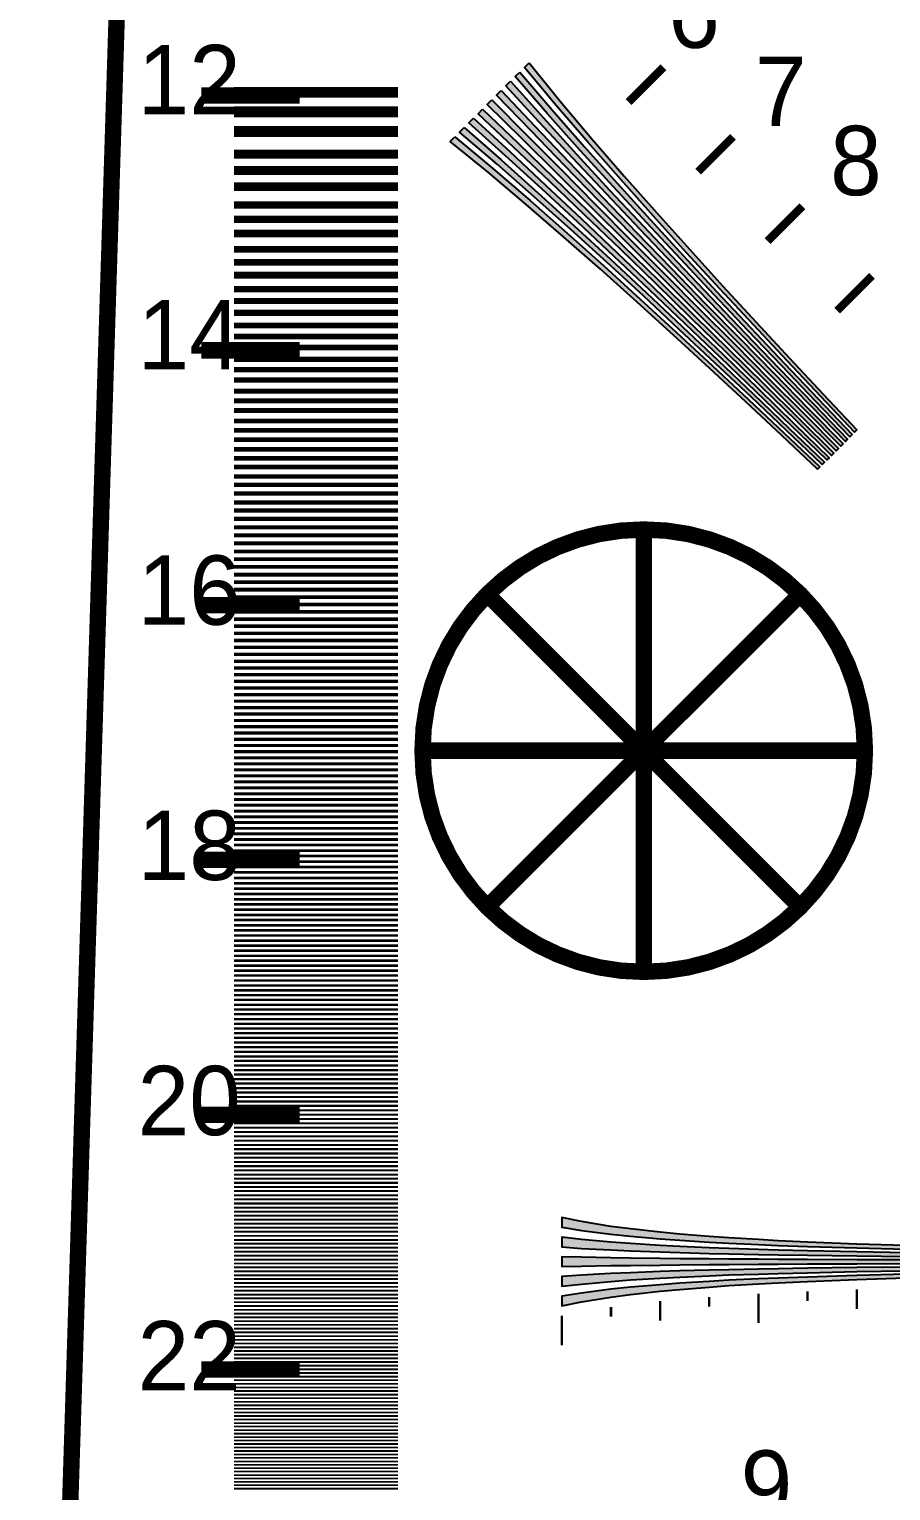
# Model space of a CAD drawing. Header units: millimetres. Extents: x 0 to 791, y 0 to 492.
# Drawn here: x 190.6 to 295.7, y 221.8 to 400.2 of the extents above; entities that cross this region are included whole.
import ezdxf

# ---------------------------------------------------------------- set-up
doc = ezdxf.new("R2010")
doc.units = ezdxf.units.MM
for name, color, linetype in [('CENTER', 7, 'Continuous'), ('LABELS', 7, 'Continuous'), ('PERIPHERY', 7, 'Continuous')]:
    doc.layers.add(name, color=color, linetype=linetype)

msp = doc.modelspace()

# ---------------------------------------------------------------- hatches: boundary and pattern name
at = {"layer": 'CENTER', "true_color": 0x000000}
h = msp.add_hatch(color=7, dxfattribs=at)
h.dxf.hatch_style = 1
h.paths.add_polyline_path([(255.56, 253.93), (257.96, 253.54), (261.56, 253.09), (263.96, 252.84), (267.56, 252.53), (269.96, 252.35), (273.56, 252.13), (275.96, 251.99), (279.56, 251.83), (281.96, 251.72), (285.56, 251.59), (291.56, 251.41), (297.56, 251.26), (303.56, 251.12), (309.56, 251.02), (315.56, 250.93), (321.56, 250.85), (327.56, 250.78), (333.56, 250.72), (339.56, 250.66), (345.56, 250.61), (351.56, 250.57), (357.56, 250.52), (363.56, 250.49), (369.56, 250.46), (375.56, 250.43), (375.56, 250.63), (369.56, 250.67), (363.56, 250.71), (357.56, 250.75), (351.56, 250.81), (345.56, 250.86), (339.56, 250.93), (333.56, 251), (327.56, 251.08), (321.56, 251.17), (315.56, 251.27), (309.56, 251.39), (303.56, 251.53), (297.56, 251.69), (291.56, 251.89), (285.56, 252.13), (281.96, 252.3), (279.56, 252.43), (275.96, 252.64), (273.56, 252.81), (269.96, 253.1), (267.56, 253.33), (263.96, 253.73), (261.56, 254.05), (257.96, 254.63), (255.56, 255.13), (255.56, 253.93), (255.56, 253.93)])
h = msp.add_hatch(color=7, dxfattribs=at)
h.dxf.hatch_style = 1
h.paths.add_polyline_path([(255.56, 251.53), (257.96, 251.36), (261.56, 251.17), (263.96, 251.06), (267.56, 250.93), (269.96, 250.85), (273.56, 250.75), (275.96, 250.7), (279.56, 250.63), (281.96, 250.58), (285.56, 250.52), (291.56, 250.45), (297.56, 250.38), (303.56, 250.33), (309.56, 250.28), (315.56, 250.24), (321.56, 250.21), (327.56, 250.18), (333.56, 250.15), (339.56, 250.13), (345.56, 250.1), (351.56, 250.09), (357.56, 250.07), (363.56, 250.06), (369.56, 250.04), (375.56, 250.02), (375.56, 250.22), (369.56, 250.25), (363.56, 250.27), (357.56, 250.29), (351.56, 250.32), (345.56, 250.36), (339.56, 250.39), (333.56, 250.43), (327.56, 250.48), (321.56, 250.52), (315.56, 250.58), (309.56, 250.65), (303.56, 250.73), (297.56, 250.82), (291.56, 250.93), (285.56, 251.06), (281.96, 251.15), (279.56, 251.23), (275.96, 251.35), (273.56, 251.44), (269.96, 251.6), (267.56, 251.72), (263.96, 251.95), (261.56, 252.13), (257.96, 252.46), (255.56, 252.73), (255.56, 251.53), (255.56, 251.53)])
h = msp.add_hatch(color=7, dxfattribs=at)
h.dxf.hatch_style = 1
h.paths.add_polyline_path([(255.56, 249.13), (257.96, 249.18), (261.56, 249.25), (263.96, 249.28), (267.56, 249.32), (269.96, 249.35), (273.56, 249.38), (275.96, 249.4), (279.56, 249.43), (281.96, 249.44), (285.56, 249.46), (291.56, 249.49), (297.56, 249.51), (303.56, 249.53), (309.56, 249.54), (315.56, 249.55), (321.56, 249.56), (327.56, 249.58), (333.56, 249.58), (339.56, 249.59), (345.56, 249.6), (351.56, 249.61), (357.56, 249.61), (363.56, 249.62), (369.56, 249.62), (375.56, 249.62), (375.56, 249.83), (369.56, 249.83), (363.56, 249.83), (357.56, 249.84), (351.56, 249.85), (345.56, 249.85), (339.56, 249.86), (333.56, 249.87), (327.56, 249.88), (321.56, 249.89), (315.56, 249.9), (309.56, 249.91), (303.56, 249.92), (297.56, 249.94), (291.56, 249.97), (285.56, 249.99), (281.96, 250.01), (279.56, 250.03), (275.96, 250.05), (273.56, 250.07), (269.96, 250.1), (267.56, 250.13), (263.96, 250.17), (261.56, 250.21), (257.96, 250.27), (255.56, 250.33), (255.56, 249.13), (255.56, 249.13)])
h = msp.add_hatch(color=7, dxfattribs=at)
h.dxf.hatch_style = 1
h.paths.add_polyline_path([(255.56, 246.73), (257.96, 247), (261.56, 247.33), (263.96, 247.51), (267.56, 247.73), (269.96, 247.85), (273.56, 248.01), (275.96, 248.11), (279.56, 248.23), (281.96, 248.3), (285.56, 248.39), (291.56, 248.53), (297.56, 248.63), (303.56, 248.72), (309.56, 248.8), (315.56, 248.87), (321.56, 248.93), (327.56, 248.98), (333.56, 249.02), (339.56, 249.06), (345.56, 249.1), (351.56, 249.13), (357.56, 249.16), (363.56, 249.18), (369.56, 249.2), (375.56, 249.23), (375.56, 249.43), (369.56, 249.41), (363.56, 249.4), (357.56, 249.38), (351.56, 249.37), (345.56, 249.35), (339.56, 249.32), (333.56, 249.3), (327.56, 249.28), (321.56, 249.25), (315.56, 249.21), (309.56, 249.17), (303.56, 249.13), (297.56, 249.07), (291.56, 249.01), (285.56, 248.93), (281.96, 248.87), (279.56, 248.83), (275.96, 248.75), (273.56, 248.7), (269.96, 248.6), (267.56, 248.53), (263.96, 248.39), (261.56, 248.29), (257.96, 248.09), (255.56, 247.93), (255.56, 246.73), (255.56, 246.73)])
h = msp.add_hatch(color=7, dxfattribs=at)
h.dxf.hatch_style = 1
h.paths.add_polyline_path([(255.56, 244.33), (257.96, 244.82), (261.56, 245.41), (263.96, 245.72), (267.56, 246.13), (269.96, 246.35), (273.56, 246.64), (275.96, 246.81), (279.56, 247.03), (281.96, 247.15), (285.56, 247.32), (291.56, 247.57), (297.56, 247.76), (303.56, 247.93), (309.56, 248.06), (315.56, 248.18), (321.56, 248.29), (327.56, 248.38), (333.56, 248.45), (339.56, 248.53), (345.56, 248.59), (351.56, 248.65), (357.56, 248.7), (363.56, 248.74), (369.56, 248.78), (375.56, 248.83), (375.56, 249.02), (369.56, 248.99), (363.56, 248.96), (357.56, 248.93), (351.56, 248.89), (345.56, 248.84), (339.56, 248.79), (333.56, 248.74), (327.56, 248.68), (321.56, 248.6), (315.56, 248.53), (309.56, 248.43), (303.56, 248.33), (297.56, 248.2), (291.56, 248.05), (285.56, 247.86), (281.96, 247.73), (279.56, 247.63), (275.96, 247.46), (273.56, 247.33), (269.96, 247.1), (267.56, 246.92), (263.96, 246.61), (261.56, 246.37), (257.96, 245.91), (255.56, 245.53), (255.56, 244.33)])
at = {"layer": 'PERIPHERY', "true_color": 0x000000}
h = msp.add_hatch(color=7, dxfattribs=at)
h.dxf.hatch_style = 1
h.paths.add_polyline_path([(250.43, 394.99), (254.33, 390.41), (258.31, 385.9), (262.31, 381.42), (266.35, 376.98), (270.41, 372.55), (274.5, 368.15), (278.61, 363.78), (282.73, 359.41), (286.87, 355.07), (291.02, 350.73), (290.73, 350.45), (286.57, 354.77), (282.42, 359.1), (278.27, 363.44), (274.14, 367.8), (270.04, 372.18), (265.94, 376.57), (261.87, 380.98), (257.82, 385.42), (253.82, 389.9), (249.86, 394.43), (250.43, 394.99)])
h = msp.add_hatch(color=7, dxfattribs=at)
h.dxf.hatch_style = 1
h.paths.add_polyline_path([(251.56, 396.12), (255.36, 391.44), (259.24, 386.83), (263.18, 382.29), (267.16, 377.78), (271.18, 373.31), (275.21, 368.86), (279.28, 364.45), (283.37, 360.05), (287.47, 355.66), (291.58, 351.3), (291.3, 351.01), (287.17, 355.37), (283.05, 359.74), (278.94, 364.11), (274.85, 368.51), (270.79, 372.93), (266.75, 377.37), (262.75, 381.86), (258.77, 386.37), (254.85, 390.93), (250.99, 395.56), (251.56, 396.12)])
h = msp.add_hatch(color=7, dxfattribs=at)
h.dxf.hatch_style = 1
h.paths.add_polyline_path([(248.17, 392.73), (252.28, 388.36), (256.41, 384.01), (260.57, 379.68), (264.73, 375.35), (268.91, 371.05), (273.08, 366.74), (277.28, 362.45), (281.48, 358.17), (285.68, 353.88), (289.89, 349.6), (289.6, 349.32), (285.39, 353.59), (281.16, 357.84), (276.94, 362.11), (272.73, 366.39), (268.53, 370.67), (264.33, 374.96), (260.13, 379.24), (255.94, 383.54), (251.77, 387.85), (247.6, 392.17), (248.17, 392.73)])
h = msp.add_hatch(color=7, dxfattribs=at)
h.dxf.hatch_style = 1
h.paths.add_polyline_path([(249.3, 393.86), (253.31, 389.39), (257.36, 384.95), (261.43, 380.54), (265.55, 376.17), (269.66, 371.8), (273.79, 367.45), (277.95, 363.12), (282.11, 358.79), (286.28, 354.48), (290.45, 350.16), (290.17, 349.88), (285.98, 354.18), (281.79, 358.48), (277.61, 362.78), (273.44, 367.09), (269.28, 371.42), (265.13, 375.76), (261, 380.12), (256.89, 384.49), (252.79, 388.87), (248.73, 393.3), (249.3, 393.86)])
h = msp.add_hatch(color=7, dxfattribs=at)
h.dxf.hatch_style = 1
h.paths.add_polyline_path([(247.03, 391.6), (251.25, 387.33), (255.48, 383.07), (259.69, 378.8), (263.92, 374.54), (268.15, 370.29), (272.38, 366.03), (276.62, 361.79), (280.85, 357.53), (285.09, 353.29), (289.32, 349.03), (289.04, 348.75), (284.78, 352.98), (280.54, 357.22), (276.28, 361.45), (272.02, 365.68), (267.78, 369.92), (263.52, 374.15), (259.27, 378.38), (255, 382.59), (250.74, 386.82), (246.47, 391.03), (247.03, 391.6)])
h = msp.add_hatch(color=7, dxfattribs=at)
h.dxf.hatch_style = 1
h.paths.add_polyline_path([(244.77, 389.34), (249.2, 385.28), (253.58, 381.18), (257.95, 377.06), (262.31, 372.93), (266.65, 368.79), (270.96, 364.62), (275.29, 360.46), (279.59, 356.27), (283.89, 352.08), (288.19, 347.9), (287.9, 347.62), (283.59, 351.79), (279.28, 355.96), (274.95, 360.12), (270.61, 364.26), (266.27, 368.41), (261.9, 372.52), (257.53, 376.64), (253.12, 380.71), (248.68, 384.75), (244.21, 388.77), (244.77, 389.34)])
h = msp.add_hatch(color=7, dxfattribs=at)
h.dxf.hatch_style = 1
h.paths.add_polyline_path([(245.9, 390.47), (250.22, 386.3), (254.53, 382.12), (258.83, 377.94), (263.11, 373.74), (267.4, 369.54), (271.67, 365.32), (275.95, 361.12), (280.22, 356.91), (284.48, 352.68), (288.75, 348.47), (288.47, 348.18), (284.19, 352.38), (279.9, 356.58), (275.62, 360.78), (271.32, 364.97), (267.02, 369.16), (262.72, 373.34), (258.39, 377.5), (254.06, 381.66), (249.71, 385.79), (245.34, 389.9), (245.9, 390.47)])
h = msp.add_hatch(color=7, dxfattribs=at)
h.dxf.hatch_style = 1
h.paths.add_polyline_path([(243.64, 388.21), (248.17, 384.25), (252.65, 380.24), (257.09, 376.2), (261.5, 372.13), (265.89, 368.03), (270.26, 363.91), (274.62, 359.8), (278.97, 355.65), (283.29, 351.49), (287.62, 347.34), (287.34, 347.05), (283, 351.2), (278.66, 355.34), (274.29, 359.46), (269.9, 363.56), (265.52, 367.66), (261.09, 371.72), (256.65, 375.76), (252.17, 379.76), (247.66, 383.74), (243.08, 387.64), (243.64, 388.21)])
h = msp.add_hatch(color=7, dxfattribs=at)
h.dxf.hatch_style = 1
h.paths.add_polyline_path([(242.51, 387.07), (247.13, 383.21), (251.7, 379.3), (256.21, 375.32), (260.7, 371.32), (265.14, 367.27), (269.55, 363.2), (273.96, 359.13), (278.33, 355.01), (282.7, 350.9), (287.06, 346.77), (286.77, 346.49), (282.4, 350.6), (278.02, 354.7), (273.62, 358.79), (269.2, 362.85), (264.76, 366.89), (260.29, 370.91), (255.78, 374.88), (251.23, 378.83), (246.62, 382.71), (241.94, 386.51), (242.51, 387.07)])

# ---------------------------------------------------------------- linework, layer by layer
at = {"layer": 'CENTER', "color": 250, "lineweight": 35}
for points, const_width in [([(292.56, 312.13), (292.42, 309.36), (292.01, 306.68), (291.35, 304.1), (290.44, 301.62), (289.3, 299.26), (287.95, 297.03), (286.39, 294.95), (284.65, 293.03), (282.73, 291.29), (280.66, 289.74), (278.43, 288.38), (276.07, 287.25), (273.59, 286.34), (271, 285.67), (268.32, 285.26), (265.56, 285.12), (262.8, 285.26), (260.12, 285.67), (257.53, 286.34), (255.05, 287.25), (252.69, 288.38), (250.46, 289.74), (248.39, 291.29), (246.47, 293.03), (244.73, 294.95), (243.17, 297.03), (241.82, 299.26), (240.68, 301.62), (239.77, 304.1), (239.11, 306.68), (238.7, 309.36), (238.56, 312.13), (238.7, 314.89), (239.11, 317.57), (239.77, 320.15), (240.68, 322.63), (241.82, 325), (243.17, 327.22), (244.73, 329.3), (246.47, 331.22), (248.39, 332.96), (250.46, 334.51), (252.69, 335.87), (255.05, 337), (257.53, 337.91), (260.12, 338.58), (262.8, 338.99), (265.56, 339.13), (268.32, 338.99), (271, 338.58), (273.59, 337.91), (276.07, 337), (278.43, 335.87), (280.66, 334.51), (282.73, 332.96), (284.65, 331.22), (286.39, 329.3), (287.95, 327.22), (289.3, 325), (290.44, 322.63), (291.35, 320.15), (292.01, 317.57), (292.42, 314.89), (292.56, 312.13)], 2), ([(265.56, 339.13), (265.56, 285.12)], 2), ([(246.47, 293.03), (284.65, 331.22)], 2), ([(246.47, 331.22), (284.65, 293.03)], 2), ([(238.56, 312.13), (292.56, 312.13)], 2), ([(285.56, 244.93), (285.56, 246.13)], 0.3), ([(291.56, 243.97), (291.56, 246.37)], 0.3), ([(267.56, 242.53), (267.56, 244.93)], 0.3), ([(273.56, 244.24), (273.56, 245.44)], 0.3), ([(279.56, 242.23), (279.56, 245.83)], 0.3), ([(255.56, 239.53), (255.56, 243.13)], 0.3), ([(261.56, 243.01), (261.56, 244.21)], 0.3)]:
    msp.add_lwpolyline(points, dxfattribs=dict(at, const_width=const_width))
at = {"layer": 'CENTER', "color": 250}
for points in [[(297.56, 251.69), (291.56, 251.89), (285.56, 252.13), (281.96, 252.3), (279.56, 252.43), (275.96, 252.64), (273.56, 252.81), (269.96, 253.1), (267.56, 253.33), (263.96, 253.73), (261.56, 254.05), (257.96, 254.63), (255.56, 255.13), (255.56, 253.93), (255.56, 253.93), (255.56, 253.93), (257.96, 253.54), (261.56, 253.09), (263.96, 252.84), (267.56, 252.53), (269.96, 252.35), (273.56, 252.13), (275.96, 251.99), (279.56, 251.83), (281.96, 251.72), (285.56, 251.59), (291.56, 251.41), (297.56, 251.26)], [(297.56, 250.82), (291.56, 250.93), (285.56, 251.06), (281.96, 251.15), (279.56, 251.23), (275.96, 251.35), (273.56, 251.44), (269.96, 251.6), (267.56, 251.72), (263.96, 251.95), (261.56, 252.13), (257.96, 252.46), (255.56, 252.73), (255.56, 251.53), (255.56, 251.53), (255.56, 251.53), (257.96, 251.36), (261.56, 251.17), (263.96, 251.06), (267.56, 250.93), (269.96, 250.85), (273.56, 250.75), (275.96, 250.7), (279.56, 250.63), (281.96, 250.58), (285.56, 250.52), (291.56, 250.45), (297.56, 250.38)], [(297.56, 249.94), (291.56, 249.97), (285.56, 249.99), (281.96, 250.01), (279.56, 250.03), (275.96, 250.05), (273.56, 250.07), (269.96, 250.1), (267.56, 250.13), (263.96, 250.17), (261.56, 250.21), (257.96, 250.27), (255.56, 250.33), (255.56, 249.13), (255.56, 249.13), (255.56, 249.13), (257.96, 249.18), (261.56, 249.25), (263.96, 249.28), (267.56, 249.32), (269.96, 249.35), (273.56, 249.38), (275.96, 249.4), (279.56, 249.43), (281.96, 249.44), (285.56, 249.46), (291.56, 249.49), (297.56, 249.51)], [(297.56, 249.07), (291.56, 249.01), (285.56, 248.93), (281.96, 248.87), (279.56, 248.83), (275.96, 248.75), (273.56, 248.7), (269.96, 248.6), (267.56, 248.53), (263.96, 248.39), (261.56, 248.29), (257.96, 248.09), (255.56, 247.93), (255.56, 246.73), (255.56, 246.73), (255.56, 246.73), (257.96, 247), (261.56, 247.33), (263.96, 247.51), (267.56, 247.73), (269.96, 247.85), (273.56, 248.01), (275.96, 248.11), (279.56, 248.23), (281.96, 248.3), (285.56, 248.39), (291.56, 248.53), (297.56, 248.63)], [(297.56, 248.2), (291.56, 248.05), (285.56, 247.86), (281.96, 247.73), (279.56, 247.63), (275.96, 247.46), (273.56, 247.33), (269.96, 247.1), (267.56, 246.92), (263.96, 246.61), (261.56, 246.37), (257.96, 245.91), (255.56, 245.53), (255.56, 244.33), (255.56, 244.33), (257.96, 244.82), (261.56, 245.41), (263.96, 245.72), (267.56, 246.13), (269.96, 246.35), (273.56, 246.64), (275.96, 246.81), (279.56, 247.03), (281.96, 247.15), (285.56, 247.32), (291.56, 247.57), (297.56, 247.76)]]:
    msp.add_lwpolyline(points, dxfattribs=at)
at = {"layer": 'CENTER', "color": 250, "true_color": 0x000000}
for points in [[(255.56, 253.93), (257.96, 254.63), (255.56, 255.13)], [(255.56, 253.93), (261.56, 254.05), (257.96, 254.63)], [(255.56, 253.93), (263.96, 253.73), (261.56, 254.05)], [(255.56, 253.93), (257.96, 253.54), (261.56, 253.09)], [(255.56, 253.93), (261.56, 253.09), (263.96, 252.84)], [(255.56, 253.93), (263.96, 252.84), (267.56, 252.53)], [(255.56, 253.93), (267.56, 252.53), (269.96, 252.35)], [(255.56, 253.93), (269.96, 252.35), (273.56, 252.13)], [(255.56, 253.93), (273.56, 252.13), (275.96, 251.99)], [(255.56, 253.93), (275.96, 251.99), (279.56, 251.83)], [(255.56, 253.93), (279.56, 251.83), (281.96, 251.72)], [(255.56, 253.93), (281.96, 251.72), (285.56, 251.59)], [(255.56, 253.93), (285.56, 251.59), (291.56, 251.41)], [(255.56, 253.93), (291.56, 251.41), (297.56, 251.26)], [(255.56, 253.93), (297.56, 251.26), (275.96, 252.64)], [(255.56, 253.93), (275.96, 252.64), (273.56, 252.81)], [(255.56, 253.93), (273.56, 252.81), (269.96, 253.1)], [(255.56, 253.93), (269.96, 253.1), (267.56, 253.33)], [(255.56, 253.93), (267.56, 253.33), (263.96, 253.73)], [(255.56, 251.53), (257.96, 252.46), (255.56, 252.73)], [(255.56, 251.53), (261.56, 252.13), (257.96, 252.46)], [(255.56, 251.53), (263.96, 251.95), (261.56, 252.13)], [(255.56, 251.53), (267.56, 251.72), (263.96, 251.95)], [(255.56, 251.53), (269.96, 251.6), (267.56, 251.72)], [(297.56, 251.26), (279.56, 252.43), (275.96, 252.64)], [(297.56, 251.26), (281.96, 252.3), (279.56, 252.43)], [(297.56, 251.26), (285.56, 252.13), (281.96, 252.3)], [(297.56, 251.26), (291.56, 251.89), (285.56, 252.13)], [(297.56, 251.26), (297.56, 251.69), (291.56, 251.89)], [(255.56, 251.53), (273.56, 251.44), (269.96, 251.6)], [(255.56, 251.53), (257.96, 251.36), (261.56, 251.17)], [(255.56, 251.53), (261.56, 251.17), (263.96, 251.06)], [(255.56, 251.53), (263.96, 251.06), (267.56, 250.93)], [(255.56, 251.53), (267.56, 250.93), (269.96, 250.85)], [(255.56, 251.53), (269.96, 250.85), (273.56, 250.75)], [(255.56, 251.53), (273.56, 250.75), (275.96, 250.7)], [(255.56, 251.53), (275.96, 250.7), (279.56, 250.63)], [(255.56, 251.53), (279.56, 250.63), (281.96, 250.58)], [(255.56, 251.53), (281.96, 250.58), (285.56, 250.52)], [(255.56, 251.53), (285.56, 250.52), (291.56, 250.45)], [(255.56, 251.53), (291.56, 250.45), (297.56, 250.38)], [(255.56, 251.53), (297.56, 250.38), (303.56, 250.33)], [(255.56, 251.53), (303.56, 250.33), (309.56, 250.28)], [(255.56, 251.53), (309.56, 250.28), (315.56, 250.24)], [(255.56, 251.53), (315.56, 250.24), (321.56, 250.21)], [(255.56, 251.53), (321.56, 250.21), (327.56, 250.18)], [(255.56, 251.53), (327.56, 250.18), (333.56, 250.15)], [(255.56, 251.53), (333.56, 250.15), (297.56, 250.82)], [(255.56, 251.53), (297.56, 250.82), (291.56, 250.93)], [(255.56, 251.53), (291.56, 250.93), (285.56, 251.06)], [(255.56, 251.53), (285.56, 251.06), (281.96, 251.15)], [(255.56, 251.53), (281.96, 251.15), (279.56, 251.23)], [(255.56, 251.53), (279.56, 251.23), (275.96, 251.35)], [(255.56, 251.53), (275.96, 251.35), (273.56, 251.44)], [(255.56, 249.13), (257.96, 250.27), (255.56, 250.33)], [(255.56, 249.13), (261.56, 250.21), (257.96, 250.27)], [(255.56, 249.13), (263.96, 250.17), (261.56, 250.21)], [(255.56, 249.13), (267.56, 250.13), (263.96, 250.17)], [(255.56, 249.13), (269.96, 250.1), (267.56, 250.13)], [(255.56, 249.13), (273.56, 250.07), (269.96, 250.1)], [(255.56, 249.13), (275.96, 250.05), (273.56, 250.07)], [(255.56, 249.13), (279.56, 250.03), (275.96, 250.05)], [(255.56, 249.13), (281.96, 250.01), (279.56, 250.03)], [(255.56, 249.13), (285.56, 249.99), (281.96, 250.01)], [(255.56, 249.13), (291.56, 249.97), (285.56, 249.99)], [(255.56, 249.13), (257.96, 249.18), (291.56, 249.97)], [(257.96, 249.18), (297.56, 249.94), (291.56, 249.97)], [(257.96, 249.18), (261.56, 249.25), (297.56, 249.94)], [(261.56, 249.25), (303.56, 249.92), (297.56, 249.94)], [(261.56, 249.25), (263.96, 249.28), (303.56, 249.92)], [(263.96, 249.28), (309.56, 249.91), (303.56, 249.92)], [(263.96, 249.28), (269.96, 249.35), (309.56, 249.91)], [(269.96, 249.35), (315.56, 249.9), (309.56, 249.91)], [(269.96, 249.35), (321.56, 249.89), (315.56, 249.9)], [(269.96, 249.35), (327.56, 249.88), (321.56, 249.89)], [(269.96, 249.35), (273.56, 249.38), (327.56, 249.88)], [(273.56, 249.38), (333.56, 249.87), (327.56, 249.88)], [(273.56, 249.38), (275.96, 249.4), (333.56, 249.87)], [(275.96, 249.4), (339.56, 249.86), (333.56, 249.87)], [(275.96, 249.4), (279.56, 249.43), (339.56, 249.86)], [(279.56, 249.43), (345.56, 249.85), (339.56, 249.86)], [(279.56, 249.43), (285.56, 249.46), (345.56, 249.85)], [(285.56, 249.46), (357.56, 249.84), (351.56, 249.85)], [(285.56, 249.46), (351.56, 249.85), (345.56, 249.85)], [(285.56, 249.46), (363.56, 249.83), (357.56, 249.84)], [(285.56, 249.46), (369.56, 249.83), (363.56, 249.83)], [(255.56, 246.73), (257.96, 247), (269.96, 248.6)], [(255.56, 246.73), (269.96, 248.6), (267.56, 248.53)], [(255.56, 246.73), (267.56, 248.53), (263.96, 248.39)], [(255.56, 246.73), (263.96, 248.39), (261.56, 248.29)], [(255.56, 246.73), (261.56, 248.29), (257.96, 248.09)], [(255.56, 245.53), (275.96, 246.81), (297.56, 248.2)], [(255.56, 245.53), (297.56, 248.2), (291.56, 248.05)], [(255.56, 246.73), (257.96, 248.09), (255.56, 247.93)], [(255.56, 245.53), (291.56, 248.05), (285.56, 247.86)], [(257.96, 247), (261.56, 247.33), (275.96, 248.75)], [(257.96, 247), (275.96, 248.75), (273.56, 248.7)], [(257.96, 247), (273.56, 248.7), (269.96, 248.6)], [(261.56, 247.33), (263.96, 247.51), (281.96, 248.87)], [(261.56, 247.33), (281.96, 248.87), (279.56, 248.83)], [(261.56, 247.33), (279.56, 248.83), (275.96, 248.75)], [(263.96, 249.28), (267.56, 249.32), (269.96, 249.35)], [(263.96, 247.51), (267.56, 247.73), (285.56, 248.93)], [(263.96, 247.51), (285.56, 248.93), (281.96, 248.87)], [(267.56, 247.73), (269.96, 247.85), (291.56, 249.01)], [(267.56, 247.73), (291.56, 249.01), (285.56, 248.93)], [(269.96, 247.85), (273.56, 248.01), (297.56, 249.07)], [(269.96, 247.85), (297.56, 249.07), (291.56, 249.01)], [(273.56, 248.01), (275.96, 248.11), (297.56, 249.07)], [(275.96, 248.11), (279.56, 248.23), (303.56, 249.13)], [(275.96, 248.11), (303.56, 249.13), (297.56, 249.07)], [(275.96, 246.81), (279.56, 247.03), (297.56, 248.2)], [(279.56, 249.43), (281.96, 249.44), (285.56, 249.46)], [(279.56, 248.23), (281.96, 248.3), (309.56, 249.17)], [(279.56, 248.23), (309.56, 249.17), (303.56, 249.13)], [(279.56, 247.03), (281.96, 247.15), (303.56, 248.33)], [(279.56, 247.03), (303.56, 248.33), (297.56, 248.2)], [(281.96, 248.3), (285.56, 248.39), (315.56, 249.21)], [(281.96, 248.3), (315.56, 249.21), (309.56, 249.17)], [(281.96, 247.15), (285.56, 247.32), (303.56, 248.33)], [(285.56, 249.46), (291.56, 249.49), (375.56, 249.83)], [(285.56, 249.46), (375.56, 249.83), (369.56, 249.83)], [(285.56, 248.39), (291.56, 248.53), (321.56, 249.25)], [(285.56, 248.39), (321.56, 249.25), (315.56, 249.21)], [(285.56, 247.32), (291.56, 247.57), (309.56, 248.43)], [(285.56, 247.32), (309.56, 248.43), (303.56, 248.33)], [(291.56, 249.49), (297.56, 249.51), (375.56, 249.83)], [(291.56, 248.53), (297.56, 248.63), (333.56, 249.3)], [(291.56, 248.53), (333.56, 249.3), (327.56, 249.28)], [(291.56, 248.53), (327.56, 249.28), (321.56, 249.25)], [(291.56, 247.57), (297.56, 247.76), (321.56, 248.6)], [(291.56, 247.57), (321.56, 248.6), (315.56, 248.53)], [(291.56, 247.57), (315.56, 248.53), (309.56, 248.43)], [(255.56, 245.53), (285.56, 247.86), (281.96, 247.73)], [(255.56, 245.53), (281.96, 247.73), (279.56, 247.63)], [(255.56, 245.53), (279.56, 247.63), (275.96, 247.46)], [(255.56, 245.53), (275.96, 247.46), (273.56, 247.33)], [(255.56, 245.53), (273.56, 247.33), (269.96, 247.1)], [(255.56, 245.53), (269.96, 247.1), (267.56, 246.92)], [(255.56, 245.53), (267.56, 246.92), (263.96, 246.61)], [(255.56, 245.53), (273.56, 246.64), (275.96, 246.81)], [(255.56, 245.53), (269.96, 246.35), (273.56, 246.64)], [(255.56, 245.53), (263.96, 246.61), (261.56, 246.37)], [(261.56, 246.37), (257.96, 245.91), (255.56, 245.53)], [(255.56, 245.53), (267.56, 246.13), (269.96, 246.35)], [(255.56, 245.53), (263.96, 245.72), (267.56, 246.13)], [(255.56, 245.53), (261.56, 245.41), (263.96, 245.72)], [(255.56, 245.53), (255.56, 244.33), (257.96, 244.82)], [(255.56, 245.53), (257.96, 244.82), (261.56, 245.41)]]:
    msp.add_solid(points, dxfattribs=at)
at = {"layer": 'PERIPHERY', "color": 250, "lineweight": 35}
for points, const_width in [([(201.56, 412.12), (191.56, 92.13)], 2), ([(267.96, 395.56), (263.72, 391.32)], 1), ([(223.56, 392.13), (211.56, 392.13)], 2), ([(235.56, 392.51), (215.56, 392.51)], 1.33), ([(235.56, 390.12), (215.56, 390.12)], 1.33), ([(235.56, 387.74), (215.56, 387.74)], 1.33), ([(276.45, 387.07), (272.21, 382.83)], 1), ([(235.56, 384.96), (215.56, 384.96)], 1.07), ([(235.56, 382.97), (215.56, 382.97)], 1.07), ([(235.56, 380.98), (215.56, 380.98)], 1.07), ([(235.56, 378.75), (215.56, 378.75)], 0.925), ([(284.93, 378.59), (280.69, 374.35)], 1), ([(235.56, 377), (215.56, 377)], 0.925), ([(235.56, 375.26), (215.56, 375.26)], 0.925), ([(235.56, 373.34), (215.56, 373.34)], 0.826), ([(235.56, 371.76), (215.56, 371.76)], 0.826), ([(235.56, 370.19), (215.56, 370.19)], 0.826), ([(293.42, 370.1), (289.18, 365.86)], 1), ([(235.56, 368.48), (215.56, 368.48)], 0.753), ([(235.56, 367.03), (215.56, 367.03)], 0.753), ([(235.56, 365.58), (215.56, 365.58)], 0.753), ([(235.56, 364.04), (215.56, 364.04)], 0.697), ([(235.56, 362.69), (215.56, 362.69)], 0.697), ([(223.56, 361.01), (211.56, 361.01)], 2), ([(235.56, 361.34), (215.56, 361.34)], 0.697), ([(235.56, 359.91), (215.56, 359.91)], 0.652), ([(235.56, 358.64), (215.56, 358.64)], 0.652), ([(235.56, 357.38), (215.56, 357.38)], 0.652), ([(235.56, 356.04), (215.56, 356.04)], 0.615), ([(235.56, 354.85), (215.56, 354.85)], 0.615), ([(235.56, 353.65), (215.56, 353.65)], 0.615), ([(235.56, 352.39), (215.56, 352.39)], 0.583), ([(235.56, 351.25), (215.56, 351.25)], 0.583), ([(235.56, 350.11), (215.56, 350.11)], 0.583), ([(235.56, 348.92), (215.56, 348.92)], 0.556), ([(235.56, 347.83), (215.56, 347.83)], 0.556), ([(235.56, 346.75), (215.56, 346.75)], 0.556), ([(235.56, 345.61), (215.56, 345.61)], 0.533), ([(235.56, 344.57), (215.56, 344.57)], 0.533), ([(235.56, 343.52), (215.56, 343.52)], 0.533), ([(235.56, 342.44), (215.56, 342.44)], 0.512), ([(235.56, 341.44), (215.56, 341.44)], 0.512), ([(235.56, 340.43), (215.56, 340.43)], 0.512), ([(235.56, 339.39), (215.56, 339.39)], 0.493), ([(235.56, 338.42), (215.56, 338.42)], 0.493), ([(235.56, 337.45), (215.56, 337.45)], 0.493), ([(235.56, 336.45), (215.56, 336.45)], 0.477), ([(235.56, 335.51), (215.56, 335.51)], 0.477), ([(235.56, 334.57), (215.56, 334.57)], 0.477), ([(235.56, 333.61), (215.56, 333.61)], 0.462), ([(235.56, 332.7), (215.56, 332.7)], 0.462), ([(235.56, 331.79), (215.56, 331.79)], 0.462), ([(223.56, 329.9), (211.56, 329.9)], 2), ([(235.56, 330.85), (215.56, 330.85)], 0.448), ([(235.56, 329.97), (215.56, 329.97)], 0.448), ([(235.56, 329.08), (215.56, 329.08)], 0.448), ([(235.56, 328.18), (215.56, 328.18)], 0.435), ([(235.56, 327.32), (215.56, 327.32)], 0.435), ([(235.56, 326.46), (215.56, 326.46)], 0.435), ([(235.56, 325.58), (215.56, 325.58)], 0.424), ([(235.56, 324.74), (215.56, 324.74)], 0.424), ([(235.56, 323.9), (215.56, 323.9)], 0.424), ([(235.56, 323.05), (215.56, 323.05)], 0.413), ([(235.56, 322.23), (215.56, 322.23)], 0.413), ([(235.56, 321.41), (215.56, 321.41)], 0.413), ([(235.56, 320.58), (215.56, 320.58)], 0.403), ([(235.56, 319.78), (215.56, 319.78)], 0.403), ([(235.56, 318.98), (215.56, 318.98)], 0.403), ([(235.56, 318.17), (215.56, 318.17)], 0.394), ([(235.56, 317.39), (215.56, 317.39)], 0.394), ([(235.56, 316.61), (215.56, 316.61)], 0.394), ([(235.56, 315.81), (215.56, 315.81)], 0.385), ([(235.56, 315.05), (215.56, 315.05)], 0.385), ([(235.56, 314.29), (215.56, 314.29)], 0.385), ([(235.56, 313.51), (215.56, 313.51)], 0.377), ([(235.56, 312.76), (215.56, 312.76)], 0.377), ([(235.56, 312.01), (215.56, 312.01)], 0.377), ([(235.56, 311.25), (215.56, 311.25)], 0.37), ([(235.56, 310.52), (215.56, 310.52)], 0.37), ([(235.56, 309.79), (215.56, 309.79)], 0.37), ([(235.56, 309.04), (215.56, 309.04)], 0.363), ([(235.56, 308.32), (215.56, 308.32)], 0.363), ([(235.56, 307.6), (215.56, 307.6)], 0.363), ([(235.56, 306.87), (215.56, 306.87)], 0.356), ([(235.56, 306.17), (215.56, 306.17)], 0.356), ([(235.56, 305.46), (215.56, 305.46)], 0.356), ([(235.56, 304.74), (215.56, 304.74)], 0.35), ([(235.56, 304.05), (215.56, 304.05)], 0.35), ([(235.56, 303.36), (215.56, 303.36)], 0.35), ([(235.56, 302.65), (215.56, 302.65)], 0.344), ([(235.56, 301.97), (215.56, 301.97)], 0.344), ([(235.56, 301.29), (215.56, 301.29)], 0.344), ([(235.56, 300.6), (215.56, 300.6)], 0.338), ([(235.56, 299.93), (215.56, 299.93)], 0.338), ([(223.56, 298.79), (211.56, 298.79)], 2), ([(235.56, 299.26), (215.56, 299.26)], 0.338), ([(235.56, 298.57), (215.56, 298.57)], 0.332), ([(235.56, 297.92), (215.56, 297.92)], 0.332), ([(235.56, 297.26), (215.56, 297.26)], 0.332), ([(235.56, 296.59), (215.56, 296.59)], 0.327), ([(235.56, 295.94), (215.56, 295.94)], 0.327), ([(235.56, 295.29), (215.56, 295.29)], 0.327), ([(235.56, 294.63), (215.56, 294.63)], 0.322), ([(235.56, 293.99), (215.56, 293.99)], 0.322), ([(235.56, 293.35), (215.56, 293.35)], 0.322), ([(235.56, 292.7), (215.56, 292.7)], 0.317), ([(235.56, 292.07), (215.56, 292.07)], 0.317), ([(235.56, 291.44), (215.56, 291.44)], 0.317), ([(235.56, 290.8), (215.56, 290.8)], 0.313), ([(235.56, 290.18), (215.56, 290.18)], 0.313), ([(235.56, 289.56), (215.56, 289.56)], 0.313), ([(235.56, 288.93), (215.56, 288.93)], 0.309), ([(235.56, 288.32), (215.56, 288.32)], 0.309), ([(235.56, 287.7), (215.56, 287.7)], 0.309), ([(235.56, 287.08), (215.56, 287.08)], 0.304), ([(235.56, 286.48), (215.56, 286.48)], 0.304), ([(235.56, 285.87), (215.56, 285.87)], 0.304), ([(235.56, 285.26), (215.56, 285.26)], 0.3), ([(235.56, 284.67), (215.56, 284.67)], 0.3), ([(235.56, 284.07), (215.56, 284.07)], 0.3), ([(235.56, 283.46), (215.56, 283.46)], 0.296), ([(235.56, 282.87), (215.56, 282.87)], 0.296), ([(235.56, 282.29), (215.56, 282.29)], 0.296), ([(235.56, 281.69), (215.56, 281.69)], 0.293), ([(235.56, 281.11), (215.56, 281.11)], 0.293), ([(235.56, 280.53), (215.56, 280.53)], 0.293), ([(235.56, 279.94), (215.56, 279.94)], 0.289), ([(235.56, 279.36), (215.56, 279.36)], 0.289), ([(235.56, 278.79), (215.56, 278.79)], 0.289), ([(235.56, 278.2), (215.56, 278.2)], 0.286), ([(235.56, 277.64), (215.56, 277.64)], 0.286), ([(235.56, 277.07), (215.56, 277.07)], 0.286), ([(235.56, 276.49), (215.56, 276.49)], 0.282), ([(235.56, 275.93), (215.56, 275.93)], 0.282), ([(235.56, 275.37), (215.56, 275.37)], 0.282), ([(235.56, 274.8), (215.56, 274.8)], 0.279), ([(235.56, 274.25), (215.56, 274.25)], 0.279), ([(235.56, 273.69), (215.56, 273.69)], 0.279), ([(235.56, 273.13), (215.56, 273.13)], 0.276), ([(235.56, 272.58), (215.56, 272.58)], 0.276), ([(235.56, 272.03), (215.56, 272.03)], 0.276), ([(235.56, 271.48), (215.56, 271.48)], 0.273), ([(235.56, 270.93), (215.56, 270.93)], 0.273), ([(235.56, 270.39), (215.56, 270.39)], 0.273), ([(235.56, 269.84), (215.56, 269.84)], 0.27), ([(223.56, 267.68), (211.56, 267.68)], 2), ([(235.56, 269.3), (215.56, 269.3)], 0.27), ([(235.56, 268.77), (215.56, 268.77)], 0.27), ([(235.56, 268.22), (215.56, 268.22)], 0.267), ([(235.56, 267.69), (215.56, 267.69)], 0.267), ([(235.56, 267.16), (215.56, 267.16)], 0.267), ([(235.56, 266.62), (215.56, 266.62)], 0.265), ([(235.56, 266.09), (215.56, 266.09)], 0.265), ([(235.56, 265.57), (215.56, 265.57)], 0.265), ([(235.56, 265.04), (215.56, 265.04)], 0.262), ([(235.56, 264.51), (215.56, 264.51)], 0.262), ([(235.56, 263.99), (215.56, 263.99)], 0.262), ([(235.56, 263.47), (215.56, 263.47)], 0.259), ([(235.56, 262.95), (215.56, 262.95)], 0.259), ([(235.56, 262.43), (215.56, 262.43)], 0.259), ([(235.56, 261.91), (215.56, 261.91)], 0.257), ([(235.56, 261.4), (215.56, 261.4)], 0.257), ([(235.56, 260.89), (215.56, 260.89)], 0.257), ([(235.56, 260.37), (215.56, 260.37)], 0.255), ([(235.56, 259.87), (215.56, 259.87)], 0.255), ([(235.56, 259.36), (215.56, 259.36)], 0.255), ([(235.56, 258.85), (215.56, 258.85)], 0.252), ([(235.56, 258.35), (215.56, 258.35)], 0.252), ([(235.56, 257.84), (215.56, 257.84)], 0.252), ([(235.56, 257.34), (215.56, 257.34)], 0.25), ([(235.56, 256.84), (215.56, 256.84)], 0.25), ([(235.56, 256.34), (215.56, 256.34)], 0.25), ([(235.56, 255.84), (215.56, 255.84)], 0.248), ([(235.56, 255.35), (215.56, 255.35)], 0.248), ([(235.56, 254.86), (215.56, 254.86)], 0.248), ([(235.56, 254.36), (215.56, 254.36)], 0.245), ([(235.56, 253.87), (215.56, 253.87)], 0.245), ([(235.56, 253.38), (215.56, 253.38)], 0.245), ([(235.56, 252.89), (215.56, 252.89)], 0.243), ([(235.56, 252.4), (215.56, 252.4)], 0.243), ([(235.56, 251.92), (215.56, 251.92)], 0.243), ([(235.56, 251.43), (215.56, 251.43)], 0.241), ([(235.56, 250.95), (215.56, 250.95)], 0.241), ([(235.56, 250.47), (215.56, 250.47)], 0.241), ([(235.56, 249.99), (215.56, 249.99)], 0.239), ([(235.56, 249.51), (215.56, 249.51)], 0.239), ([(235.56, 249.03), (215.56, 249.03)], 0.239), ([(235.56, 248.55), (215.56, 248.55)], 0.237), ([(235.56, 248.08), (215.56, 248.08)], 0.237), ([(235.56, 247.61), (215.56, 247.61)], 0.237), ([(235.56, 247.13), (215.56, 247.13)], 0.235), ([(235.56, 246.66), (215.56, 246.66)], 0.235), ([(235.56, 246.19), (215.56, 246.19)], 0.235), ([(235.56, 245.72), (215.56, 245.72)], 0.234), ([(235.56, 245.25), (215.56, 245.25)], 0.234), ([(235.56, 244.79), (215.56, 244.79)], 0.234), ([(235.56, 244.32), (215.56, 244.32)], 0.232), ([(235.56, 243.86), (215.56, 243.86)], 0.232), ([(235.56, 243.4), (215.56, 243.4)], 0.232), ([(235.56, 242.93), (215.56, 242.93)], 0.23), ([(235.56, 242.47), (215.56, 242.47)], 0.23), ([(235.56, 242.02), (215.56, 242.02)], 0.23), ([(235.56, 241.55), (215.56, 241.55)], 0.228), ([(235.56, 241.1), (215.56, 241.1)], 0.228), ([(235.56, 240.64), (215.56, 240.64)], 0.228), ([(235.56, 240.19), (215.56, 240.19)], 0.226), ([(235.56, 239.74), (215.56, 239.74)], 0.226), ([(235.56, 239.28), (215.56, 239.28)], 0.226), ([(223.56, 236.57), (211.56, 236.57)], 2), ([(235.56, 238.83), (215.56, 238.83)], 0.225), ([(235.56, 238.38), (215.56, 238.38)], 0.225), ([(235.56, 237.93), (215.56, 237.93)], 0.225), ([(235.56, 237.48), (215.56, 237.48)], 0.223), ([(235.56, 237.04), (215.56, 237.04)], 0.223), ([(235.56, 236.59), (215.56, 236.59)], 0.223), ([(235.56, 236.15), (215.56, 236.15)], 0.222), ([(235.56, 235.7), (215.56, 235.7)], 0.222), ([(235.56, 235.26), (215.56, 235.26)], 0.222), ([(235.56, 234.82), (215.56, 234.82)], 0.22), ([(235.56, 234.38), (215.56, 234.38)], 0.22), ([(235.56, 233.94), (215.56, 233.94)], 0.22), ([(235.56, 233.5), (215.56, 233.5)], 0.219), ([(235.56, 233.06), (215.56, 233.06)], 0.219), ([(235.56, 232.63), (215.56, 232.63)], 0.219), ([(235.56, 232.19), (215.56, 232.19)], 0.217), ([(235.56, 231.76), (215.56, 231.76)], 0.217), ([(235.56, 231.32), (215.56, 231.32)], 0.217), ([(235.56, 230.89), (215.56, 230.89)], 0.216), ([(235.56, 230.46), (215.56, 230.46)], 0.216), ([(235.56, 230.03), (215.56, 230.03)], 0.216), ([(235.56, 229.6), (215.56, 229.6)], 0.214), ([(235.56, 229.17), (215.56, 229.17)], 0.214), ([(235.56, 228.74), (215.56, 228.74)], 0.214), ([(235.56, 228.31), (215.56, 228.31)], 0.213), ([(235.56, 227.89), (215.56, 227.89)], 0.213), ([(235.56, 227.47), (215.56, 227.47)], 0.213), ([(235.56, 227.04), (215.56, 227.04)], 0.211), ([(235.56, 226.62), (215.56, 226.62)], 0.211), ([(235.56, 226.2), (215.56, 226.2)], 0.211), ([(235.56, 225.77), (215.56, 225.77)], 0.21), ([(235.56, 225.35), (215.56, 225.35)], 0.21), ([(235.56, 224.94), (215.56, 224.94)], 0.21), ([(235.56, 224.51), (215.56, 224.51)], 0.209), ([(235.56, 224.1), (215.56, 224.1)], 0.209), ([(235.56, 223.68), (215.56, 223.68)], 0.209), ([(235.56, 223.26), (215.56, 223.26)], 0.207), ([(235.56, 222.85), (215.56, 222.85)], 0.207), ([(235.56, 222.44), (215.56, 222.44)], 0.207), ([(235.56, 222.02), (215.56, 222.02)], 0.206)]:
    msp.add_lwpolyline(points, dxfattribs=dict(at, const_width=const_width))
at = {"layer": 'PERIPHERY', "color": 250}
for points in [[(250.43, 394.99), (254.33, 390.41), (258.31, 385.9), (262.31, 381.42), (266.35, 376.98), (270.41, 372.55), (274.5, 368.15), (278.61, 363.78), (282.73, 359.41), (286.87, 355.07), (291.02, 350.73), (290.73, 350.45), (286.57, 354.77), (282.42, 359.1), (278.27, 363.44), (274.14, 367.8), (270.04, 372.18), (265.94, 376.57), (261.87, 380.98), (257.82, 385.42), (253.82, 389.9), (249.86, 394.43), (250.43, 394.99)], [(251.56, 396.12), (255.36, 391.44), (259.24, 386.83), (263.18, 382.29), (267.16, 377.78), (271.18, 373.31), (275.21, 368.86), (279.28, 364.45), (283.37, 360.05), (287.47, 355.66), (291.58, 351.3), (291.3, 351.01), (287.17, 355.37), (283.05, 359.74), (278.94, 364.11), (274.85, 368.51), (270.79, 372.93), (266.75, 377.37), (262.75, 381.86), (258.77, 386.37), (254.85, 390.93), (250.99, 395.56), (251.56, 396.12)], [(248.17, 392.73), (252.28, 388.36), (256.41, 384.01), (260.57, 379.68), (264.73, 375.35), (268.91, 371.05), (273.08, 366.74), (277.28, 362.45), (281.48, 358.17), (285.68, 353.88), (289.89, 349.6), (289.6, 349.32), (285.39, 353.59), (281.16, 357.84), (276.94, 362.11), (272.73, 366.39), (268.53, 370.67), (264.33, 374.96), (260.13, 379.24), (255.94, 383.54), (251.77, 387.85), (247.6, 392.17), (248.17, 392.73)], [(249.3, 393.86), (253.31, 389.39), (257.36, 384.95), (261.43, 380.54), (265.55, 376.17), (269.66, 371.8), (273.79, 367.45), (277.95, 363.12), (282.11, 358.79), (286.28, 354.48), (290.45, 350.16), (290.17, 349.88), (285.98, 354.18), (281.79, 358.48), (277.61, 362.78), (273.44, 367.09), (269.28, 371.42), (265.13, 375.76), (261, 380.12), (256.89, 384.49), (252.79, 388.87), (248.73, 393.3), (249.3, 393.86)], [(247.03, 391.6), (251.25, 387.33), (255.48, 383.07), (259.69, 378.8), (263.92, 374.54), (268.15, 370.29), (272.38, 366.03), (276.62, 361.79), (280.85, 357.53), (285.09, 353.29), (289.32, 349.03), (289.04, 348.75), (284.78, 352.98), (280.54, 357.22), (276.28, 361.45), (272.02, 365.68), (267.78, 369.92), (263.52, 374.15), (259.27, 378.38), (255, 382.59), (250.74, 386.82), (246.47, 391.03), (247.03, 391.6)], [(244.77, 389.34), (249.2, 385.28), (253.58, 381.18), (257.95, 377.06), (262.31, 372.93), (266.65, 368.79), (270.96, 364.62), (275.29, 360.46), (279.59, 356.27), (283.89, 352.08), (288.19, 347.9), (287.9, 347.62), (283.59, 351.79), (279.28, 355.96), (274.95, 360.12), (270.61, 364.26), (266.27, 368.41), (261.9, 372.52), (257.53, 376.64), (253.12, 380.71), (248.68, 384.75), (244.21, 388.77), (244.77, 389.34)], [(245.9, 390.47), (250.22, 386.3), (254.53, 382.12), (258.83, 377.94), (263.11, 373.74), (267.4, 369.54), (271.67, 365.32), (275.95, 361.12), (280.22, 356.91), (284.48, 352.68), (288.75, 348.47), (288.47, 348.18), (284.19, 352.38), (279.9, 356.58), (275.62, 360.78), (271.32, 364.97), (267.02, 369.16), (262.72, 373.34), (258.39, 377.5), (254.06, 381.66), (249.71, 385.79), (245.34, 389.9), (245.9, 390.47)], [(243.64, 388.21), (248.17, 384.25), (252.65, 380.24), (257.09, 376.2), (261.5, 372.13), (265.89, 368.03), (270.26, 363.91), (274.62, 359.8), (278.97, 355.65), (283.29, 351.49), (287.62, 347.34), (287.34, 347.05), (283, 351.2), (278.66, 355.34), (274.29, 359.46), (269.9, 363.56), (265.52, 367.66), (261.09, 371.72), (256.65, 375.76), (252.17, 379.76), (247.66, 383.74), (243.08, 387.64), (243.64, 388.21)], [(242.51, 387.07), (247.13, 383.21), (251.7, 379.3), (256.21, 375.32), (260.7, 371.32), (265.14, 367.27), (269.55, 363.2), (273.96, 359.13), (278.33, 355.01), (282.7, 350.9), (287.06, 346.77), (286.77, 346.49), (282.4, 350.6), (278.02, 354.7), (273.62, 358.79), (269.2, 362.85), (264.76, 366.89), (260.29, 370.91), (255.78, 374.88), (251.23, 378.83), (246.62, 382.71), (241.94, 386.51), (242.51, 387.07)]]:
    msp.add_lwpolyline(points, close=True, dxfattribs=at)
at = {"layer": 'PERIPHERY', "color": 250, "true_color": 0x000000}
for points in [[(250.43, 394.99), (249.86, 394.43), (253.82, 389.9)], [(250.43, 394.99), (253.82, 389.9), (257.82, 385.42)], [(250.43, 394.99), (257.82, 385.42), (261.87, 380.98)], [(250.43, 394.99), (261.87, 380.98), (265.94, 376.57)], [(265.94, 376.57), (254.33, 390.41), (250.43, 394.99)], [(251.56, 396.12), (250.99, 395.56), (254.85, 390.93)], [(251.56, 396.12), (254.85, 390.93), (258.77, 386.37)], [(251.56, 396.12), (258.77, 386.37), (262.75, 381.86)], [(251.56, 396.12), (262.75, 381.86), (266.75, 377.37)], [(266.75, 377.37), (255.36, 391.44), (251.56, 396.12)], [(248.17, 392.73), (247.6, 392.17), (251.77, 387.85)], [(248.17, 392.73), (251.77, 387.85), (255.94, 383.54)], [(248.17, 392.73), (255.94, 383.54), (260.13, 379.24)], [(248.17, 392.73), (260.13, 379.24), (264.33, 374.96)], [(248.17, 392.73), (264.33, 374.96), (268.53, 370.67)], [(248.17, 392.73), (268.53, 370.67), (272.73, 366.39)], [(248.17, 392.73), (272.73, 366.39), (276.94, 362.11)], [(276.94, 362.11), (252.28, 388.36), (248.17, 392.73)], [(249.3, 393.86), (248.73, 393.3), (252.79, 388.87)], [(249.3, 393.86), (252.79, 388.87), (256.89, 384.49)], [(249.3, 393.86), (256.89, 384.49), (261, 380.12)], [(249.3, 393.86), (261, 380.12), (265.13, 375.76)], [(249.3, 393.86), (265.13, 375.76), (269.28, 371.42)], [(269.28, 371.42), (253.31, 389.39), (249.3, 393.86)], [(247.03, 391.6), (246.47, 391.03), (250.74, 386.82)], [(247.03, 391.6), (250.74, 386.82), (255, 382.59)], [(247.03, 391.6), (255, 382.59), (259.27, 378.38)], [(247.03, 391.6), (259.27, 378.38), (263.52, 374.15)], [(247.03, 391.6), (263.52, 374.15), (267.78, 369.92)], [(247.03, 391.6), (267.78, 369.92), (272.02, 365.68)], [(247.03, 391.6), (272.02, 365.68), (276.28, 361.45)], [(247.03, 391.6), (276.28, 361.45), (280.54, 357.22)], [(247.03, 391.6), (280.54, 357.22), (284.78, 352.98)], [(247.03, 391.6), (284.78, 352.98), (289.04, 348.75)], [(289.04, 348.75), (251.25, 387.33), (247.03, 391.6)], [(266.75, 377.37), (259.24, 386.83), (255.36, 391.44)], [(244.77, 389.34), (244.21, 388.77), (248.68, 384.75)], [(244.77, 389.34), (248.68, 384.75), (253.12, 380.71)], [(244.77, 389.34), (253.12, 380.71), (257.53, 376.64)], [(244.77, 389.34), (257.53, 376.64), (261.9, 372.52)], [(244.77, 389.34), (261.9, 372.52), (266.27, 368.41)], [(244.77, 389.34), (266.27, 368.41), (270.61, 364.26)], [(244.77, 389.34), (270.61, 364.26), (274.95, 360.12)], [(244.77, 389.34), (274.95, 360.12), (279.28, 355.96)], [(244.77, 389.34), (279.28, 355.96), (283.59, 351.79)], [(244.77, 389.34), (283.59, 351.79), (288.19, 347.9)], [(244.77, 389.34), (288.19, 347.9), (283.89, 352.08)], [(244.77, 389.34), (283.89, 352.08), (279.59, 356.27)], [(244.77, 389.34), (279.59, 356.27), (275.29, 360.46)], [(244.77, 389.34), (275.29, 360.46), (270.96, 364.62)], [(244.77, 389.34), (270.96, 364.62), (266.65, 368.79)], [(244.77, 389.34), (266.65, 368.79), (262.31, 372.93)], [(244.77, 389.34), (262.31, 372.93), (257.95, 377.06)], [(244.77, 389.34), (257.95, 377.06), (253.58, 381.18)], [(253.58, 381.18), (249.2, 385.28), (244.77, 389.34)], [(245.9, 390.47), (245.34, 389.9), (249.71, 385.79)], [(245.9, 390.47), (249.71, 385.79), (254.06, 381.66)], [(245.9, 390.47), (254.06, 381.66), (258.39, 377.5)], [(245.9, 390.47), (258.39, 377.5), (262.72, 373.34)], [(245.9, 390.47), (262.72, 373.34), (267.02, 369.16)], [(245.9, 390.47), (267.02, 369.16), (271.32, 364.97)], [(245.9, 390.47), (271.32, 364.97), (275.62, 360.78)], [(245.9, 390.47), (275.62, 360.78), (279.9, 356.58)], [(245.9, 390.47), (279.9, 356.58), (284.19, 352.38)], [(245.9, 390.47), (284.19, 352.38), (288.47, 348.18)], [(245.9, 390.47), (288.47, 348.18), (288.75, 348.47)], [(245.9, 390.47), (288.75, 348.47), (284.48, 352.68)], [(245.9, 390.47), (284.48, 352.68), (280.22, 356.91)], [(245.9, 390.47), (280.22, 356.91), (275.95, 361.12)], [(245.9, 390.47), (275.95, 361.12), (271.67, 365.32)], [(245.9, 390.47), (271.67, 365.32), (267.4, 369.54)], [(245.9, 390.47), (267.4, 369.54), (263.11, 373.74)], [(245.9, 390.47), (263.11, 373.74), (258.83, 377.94)], [(245.9, 390.47), (258.83, 377.94), (254.53, 382.12)], [(254.53, 382.12), (250.22, 386.3), (245.9, 390.47)], [(269.28, 371.42), (257.36, 384.95), (253.31, 389.39)], [(265.94, 376.57), (258.31, 385.9), (254.33, 390.41)], [(243.64, 388.21), (243.08, 387.64), (247.66, 383.74)], [(243.64, 388.21), (247.66, 383.74), (252.17, 379.76)], [(243.64, 388.21), (252.17, 379.76), (256.65, 375.76)], [(243.64, 388.21), (256.65, 375.76), (261.09, 371.72)], [(243.64, 388.21), (261.09, 371.72), (265.52, 367.66)], [(243.64, 388.21), (265.52, 367.66), (269.9, 363.56)], [(243.64, 388.21), (269.9, 363.56), (274.29, 359.46)], [(243.64, 388.21), (274.29, 359.46), (287.62, 347.34)], [(243.64, 388.21), (287.62, 347.34), (283.29, 351.49)], [(243.64, 388.21), (283.29, 351.49), (278.97, 355.65)], [(243.64, 388.21), (278.97, 355.65), (274.62, 359.8)], [(243.64, 388.21), (274.62, 359.8), (270.26, 363.91)], [(243.64, 388.21), (270.26, 363.91), (265.89, 368.03)], [(243.64, 388.21), (265.89, 368.03), (261.5, 372.13)], [(243.64, 388.21), (261.5, 372.13), (257.09, 376.2)], [(243.64, 388.21), (257.09, 376.2), (252.65, 380.24)], [(252.65, 380.24), (248.17, 384.25), (243.64, 388.21)], [(289.04, 348.75), (255.48, 383.07), (251.25, 387.33)], [(276.94, 362.11), (256.41, 384.01), (252.28, 388.36)], [(242.51, 387.07), (241.94, 386.51), (246.62, 382.71)], [(242.51, 387.07), (246.62, 382.71), (251.23, 378.83)], [(242.51, 387.07), (251.23, 378.83), (255.78, 374.88)], [(242.51, 387.07), (255.78, 374.88), (260.29, 370.91)], [(242.51, 387.07), (260.29, 370.91), (264.76, 366.89)], [(242.51, 387.07), (264.76, 366.89), (287.06, 346.77)], [(242.51, 387.07), (287.06, 346.77), (282.7, 350.9)], [(242.51, 387.07), (282.7, 350.9), (278.33, 355.01)], [(242.51, 387.07), (278.33, 355.01), (273.96, 359.13)], [(242.51, 387.07), (273.96, 359.13), (269.55, 363.2)], [(242.51, 387.07), (269.55, 363.2), (265.14, 367.27)], [(242.51, 387.07), (265.14, 367.27), (260.7, 371.32)], [(242.51, 387.07), (260.7, 371.32), (256.21, 375.32)], [(242.51, 387.07), (256.21, 375.32), (251.7, 379.3)], [(251.7, 379.3), (247.13, 383.21), (242.51, 387.07)], [(265.94, 376.57), (262.31, 381.42), (258.31, 385.9)], [(266.75, 377.37), (263.18, 382.29), (259.24, 386.83)], [(276.94, 362.11), (260.57, 379.68), (256.41, 384.01)], [(269.28, 371.42), (261.43, 380.54), (257.36, 384.95)], [(289.04, 348.75), (259.69, 378.8), (255.48, 383.07)], [(266.75, 377.37), (267.16, 377.78), (263.18, 382.29)], [(269.28, 371.42), (265.55, 376.17), (261.43, 380.54)], [(265.94, 376.57), (266.35, 376.98), (262.31, 381.42)], [(289.04, 348.75), (263.92, 374.54), (259.69, 378.8)], [(276.94, 362.11), (264.73, 375.35), (260.57, 379.68)], [(265.94, 376.57), (270.41, 372.55), (266.35, 376.98)], [(265.94, 376.57), (270.04, 372.18), (278.27, 363.44)], [(265.94, 376.57), (278.27, 363.44), (282.42, 359.1)], [(265.94, 376.57), (282.42, 359.1), (286.57, 354.77)], [(265.94, 376.57), (286.57, 354.77), (290.73, 350.45)], [(265.94, 376.57), (290.73, 350.45), (291.02, 350.73)], [(265.94, 376.57), (291.02, 350.73), (286.87, 355.07)], [(265.94, 376.57), (286.87, 355.07), (282.73, 359.41)], [(265.94, 376.57), (282.73, 359.41), (278.61, 363.78)], [(265.94, 376.57), (278.61, 363.78), (274.5, 368.15)], [(265.94, 376.57), (274.5, 368.15), (270.41, 372.55)], [(266.75, 377.37), (271.18, 373.31), (267.16, 377.78)], [(266.75, 377.37), (270.79, 372.93), (274.85, 368.51)], [(266.75, 377.37), (274.85, 368.51), (278.94, 364.11)], [(266.75, 377.37), (278.94, 364.11), (283.05, 359.74)], [(266.75, 377.37), (283.05, 359.74), (287.17, 355.37)], [(266.75, 377.37), (287.17, 355.37), (291.3, 351.01)], [(266.75, 377.37), (291.3, 351.01), (291.58, 351.3)], [(266.75, 377.37), (291.58, 351.3), (287.47, 355.66)], [(266.75, 377.37), (287.47, 355.66), (283.37, 360.05)], [(266.75, 377.37), (283.37, 360.05), (279.28, 364.45)], [(266.75, 377.37), (279.28, 364.45), (275.21, 368.86)], [(266.75, 377.37), (275.21, 368.86), (271.18, 373.31)], [(276.94, 362.11), (268.91, 371.05), (264.73, 375.35)], [(269.28, 371.42), (269.66, 371.8), (265.55, 376.17)], [(289.04, 348.75), (268.15, 370.29), (263.92, 374.54)], [(269.28, 371.42), (273.79, 367.45), (269.66, 371.8)], [(269.28, 371.42), (273.44, 367.09), (277.61, 362.78)], [(269.28, 371.42), (277.61, 362.78), (281.79, 358.48)], [(269.28, 371.42), (281.79, 358.48), (285.98, 354.18)], [(269.28, 371.42), (285.98, 354.18), (290.17, 349.88)], [(269.28, 371.42), (290.17, 349.88), (290.45, 350.16)], [(269.28, 371.42), (290.45, 350.16), (286.28, 354.48)], [(269.28, 371.42), (286.28, 354.48), (282.11, 358.79)], [(269.28, 371.42), (282.11, 358.79), (277.95, 363.12)], [(269.28, 371.42), (277.95, 363.12), (273.79, 367.45)], [(270.04, 372.18), (274.14, 367.8), (278.27, 363.44)], [(289.04, 348.75), (272.38, 366.03), (268.15, 370.29)], [(276.94, 362.11), (273.08, 366.74), (268.91, 371.05)], [(264.76, 366.89), (269.2, 362.85), (287.06, 346.77)], [(289.04, 348.75), (276.62, 361.79), (272.38, 366.03)], [(276.94, 362.11), (277.28, 362.45), (273.08, 366.74)], [(269.2, 362.85), (273.62, 358.79), (287.06, 346.77)], [(276.94, 362.11), (281.48, 358.17), (277.28, 362.45)], [(289.04, 348.75), (280.85, 357.53), (276.62, 361.79)], [(276.94, 362.11), (281.16, 357.84), (285.39, 353.59)], [(276.94, 362.11), (285.39, 353.59), (289.89, 349.6)], [(276.94, 362.11), (289.89, 349.6), (285.68, 353.88)], [(276.94, 362.11), (285.68, 353.88), (281.48, 358.17)], [(273.62, 358.79), (278.02, 354.7), (287.06, 346.77)], [(274.29, 359.46), (278.66, 355.34), (287.62, 347.34)], [(289.04, 348.75), (285.09, 353.29), (280.85, 357.53)], [(278.66, 355.34), (283, 351.2), (287.62, 347.34)], [(278.02, 354.7), (282.4, 350.6), (287.06, 346.77)], [(285.39, 353.59), (289.6, 349.32), (289.89, 349.6)], [(283.59, 351.79), (287.9, 347.62), (288.19, 347.9)], [(289.04, 348.75), (289.32, 349.03), (285.09, 353.29)], [(282.4, 350.6), (286.77, 346.49), (287.06, 346.77)], [(283, 351.2), (287.34, 347.05), (287.62, 347.34)]]:
    msp.add_solid(points, dxfattribs=at)

# ---------------------------------------------------------------- texts
at = {"layer": 'LABELS', "color": 250}
for s, height, p in [('6', 8.47, (268.55, 397.94)), ('12', 8.467, (203.79, 389.83)), ('7', 8.47, (279.14, 388.41)), ('8', 8.47, (288.31, 379.95)), ('14', 8.467, (203.79, 358.67)), ('16', 8.467, (203.79, 327.5)), ('18', 8.467, (203.79, 296.34)), ('20', 8.467, (203.79, 265.18)), ('22', 8.467, (203.79, 234.02)), ('9', 8.47, (277.39, 218.22))]:
    msp.add_text(s, height=height, dxfattribs=at).set_placement(p)

doc.saveas('drawing.dxf')
